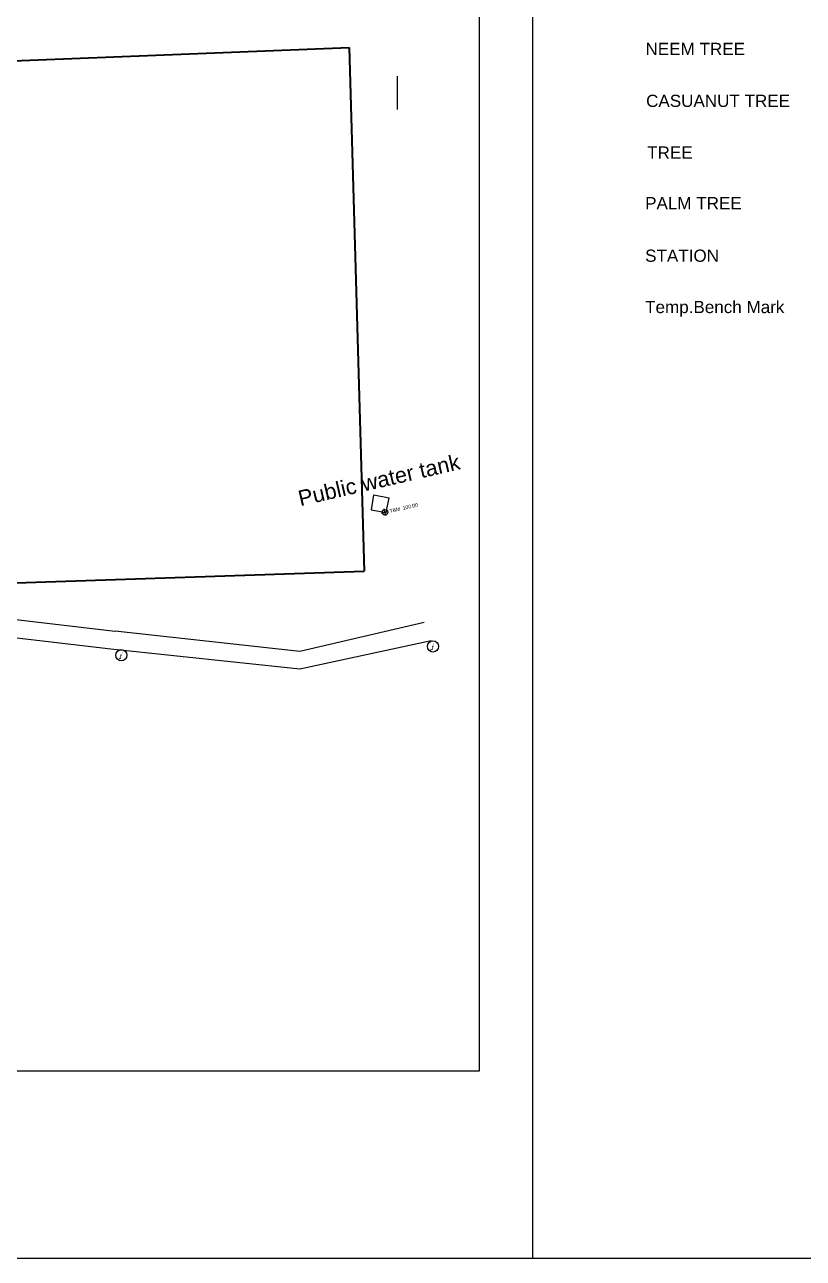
# Model space of a CAD drawing. Extents: x 2080 to 102399, y 2071 to 93424.
# Drawn here: x 90919 to 97285, y 72067 to 82143 of the extents above; entities that cross this region are included whole.
import ezdxf

# ---------------------------------------------------------------- set-up
doc = ezdxf.new("R2010")
doc.units = 0
doc.header["$LTSCALE"] = 20
doc.header["$MEASUREMENT"] = 0
doc.linetypes.add('CENTERX2', pattern=[4, 2.5, -0.5, 0.5, -0.5])
for name, color, linetype, lineweight in [('ASPHALT', 9, 'CENTERX2', 25), ('ELETRICIC POST', 80, 'Continuous', 30), ('fence', 13, 'FENCELINE2', 40)]:
    doc.layers.add(name, color=color, linetype=linetype, lineweight=lineweight)
for name, color, linetype in [('BORDER', 230, 'Continuous'), ('DIMLINE', 254, 'Continuous'), ('EARTH ROAD', 31, 'Continuous'), ('LEGEND', 5, 'Continuous'), ('TBM', 1, 'Continuous')]:
    doc.layers.add(name, color=color, linetype=linetype)
doc.layers.add('correct', color=230, linetype='Continuous', plot=False)
doc.styles.add('3', font='sanss___.ttf')
doc.linetypes.add('FENCELINE2', pattern='A,0.25,-0.1,[132,ltypeshp.shx,S=0.1,R=0,X=-0.1,Y=0],-0.1,1', length=1.45)

# ---------------------------------------------------------------- blocks, each defined once
blk = doc.blocks.new('elec post')
at = {"layer": 'ELETRICIC POST', "extrusion": (-0.001584613606273064, -0.002676125280871132, 0.9999951636649049)}
blk.add_hatch(color=1, dxfattribs=at).paths.add_polyline_path([(586.2316244082731, 851.8258584952998), (586.1235353438918, 851.8898615641026), (586.0580524591029, 851.5499291547754), (586.155601481521, 851.8064086693468), (586.2657429292493, 851.734404476599), (586.343338106515, 852.071857832896), (586.4388586750396, 852.015296981395), (586.5510249332391, 852.382466320443), (586.423927115785, 852.081818091445), (586.3072707622135, 852.1542870526033)])
blk.add_hatch(color=1, dxfattribs=at).paths.add_polyline_path([(586.2316244082731, 851.8258584952998), (586.1235353438918, 851.8898615641026), (586.0580524591029, 851.5499291547754), (586.155601481521, 851.8064086693468), (586.2657429292493, 851.734404476599), (586.343338106515, 852.071857832896), (586.4388586750396, 852.015296981395), (586.5510249332391, 852.382466320443), (586.423927115785, 852.081818091445), (586.3072707622135, 852.1542870526033)])
at = {"layer": 'ELETRICIC POST', "color": 3, "extrusion": (9.540979117872437e-18, -0.003110087908742022, 0.9999951636649049)}
blk.add_circle((586.3778188025162, 852.048400393818, -2.649958243813843), 0.5246226562500002, dxfattribs=at)
blk.add_circle((586.3778188025162, 852.048400393818, -2.649958243813843), 0.5246226562500002, dxfattribs=at)

msp = doc.modelspace()

# ---------------------------------------------------------------- linework, layer by layer
at = {"layer": 'ASPHALT', "linetype": 'Continuous'}
for p, q in [((93166.876304952, 77023.26522540537), (91658.5808208431, 77189.02938557099)), ((94185.67855243736, 77259.74511740744), (93166.876304952, 77023.26522540537))]:
    msp.add_line(p, q, dxfattribs=at)
for points in [[(90380.3607415439, 77338.63398425127), (91658.5808208431, 77189.02938557099)], [(94240.99655018086, 77110.12233168268), (93168.66299887025, 76877.95753604788), (91622.08361890557, 77042.38822740878), (90363.68047779112, 77190.87588377303)]]:
    msp.add_lwpolyline(points, dxfattribs=at)
at = {"layer": 'BORDER'}
for p, q in [((95070.06972211796, 92606.67339607666), (95070.06972211796, 72066.99813891639)), ((72374.4283316924, 72066.99813891639), (102393.6645920741, 72066.99813891639))]:
    msp.add_line(p, q, dxfattribs=at)
at = {"layer": 'correct', "color": 3, "linetype": 'Continuous', "ltscale": 0.5}
msp.add_lwpolyline([(70717.03557973308, 88743.18537485639), (94634.42436264807, 88743.18537485639), (94634.42436264807, 73594.91035451619), (70717.03557973308, 73594.91035451619)], close=True, dxfattribs=at)
at = {"layer": 'DIMLINE', "ltscale": 0.5}
msp.add_line((93964.29892998806, 81722.54305691444), (93964.29892998806, 81449.38217047026), dxfattribs=at)
at = {"layer": 'EARTH ROAD', "linetype": 'Continuous'}
for points in [[(93771.63452741317, 78303.37030954723), (93750.34672268409, 78181.66264143107), (93875.36283888255, 78158.30940795854), (93897.88275164722, 78277.66167895807)], [(93773.24902841741, 78303.04153969597), (93897.88275164722, 78277.66167895807)]]:
    msp.add_lwpolyline(points, dxfattribs=at)
at = {"layer": 'fence', "linetype": 'Continuous', "ltscale": 0.5}
for p, q in [((88967.97206619482, 81774.8576365439), (93570.98433142822, 81955.58804348425)), ((93570.98433142822, 81955.58804348425), (93694.45583842057, 77678.41250201616)), ((90244.58927704173, 77564.91878264517), (93694.45583842057, 77678.41250201616))]:
    msp.add_line(p, q, dxfattribs=at)
at = {"layer": 'TBM', "color": 3, "linetype": 'Continuous'}
for p, q in [((93837.1317200259, 78154.08005240074), (93891.54290371487, 78166.65793973621)), ((93870.62622512266, 78133.16353579934), (93858.04839861809, 78187.57445633758))]:
    msp.add_line(p, q, dxfattribs=at)
msp.add_circle((93864.33731187037, 78160.36899606846), 23.0014760806821, dxfattribs=at)

# ---------------------------------------------------------------- block references
at = {"layer": 'ELETRICIC POST', "xscale": 87.6876963152581, "yscale": 87.6876963152581, "zscale": 87.6876963152581, "rotation": 13.0160703838006}
for p in [(60987.3381678044, -7310.480300297262), (58439.32088721191, -7383.001074493295)]:
    msp.add_blockref('elec post', p, dxfattribs=at)

# ---------------------------------------------------------------- texts
at = {"layer": 'LEGEND', "color": 2, "linetype": 'Continuous', "style": '3'}
for s, p in [('NEEM TREE', (95994.23926461583, 81895.27312927917, -0.931053907597253)), ('CASUANUT TREE', (95999.02879276106, 81471.27504996344, -0.931053907597253)), (' TREE', (95968.86049694843, 81048.77923142552, -0.931053907597253)), ('PALM TREE', (95991.11712121774, 80635.29966276063, -0.931053907597253)), ('STATION', (95991.11712121774, 80206.50861611035, -0.931053907597253)), ('Temp.Bench Mark', (95991.11712121774, 79787.35956073244, -0.931053907597253))]:
    msp.add_text(s, height=99.75577581399261, dxfattribs=at).set_placement(p)
at = {"layer": 'LEGEND', "linetype": 'Continuous', "style": '3'}
for s, height, p in [('Public water tank', 126.9666256294583, (93171.79016578544, 78209.74204526088, 4103.38637074692)), ('TBM  100.00', 29.5292628867798, (93905.69952162827, 78155.23533423303, 4103.38637074692))]:
    msp.add_text(s, height=height, rotation=13.01607038380111, dxfattribs=at).set_placement(p)

doc.saveas('drawing.dxf')
